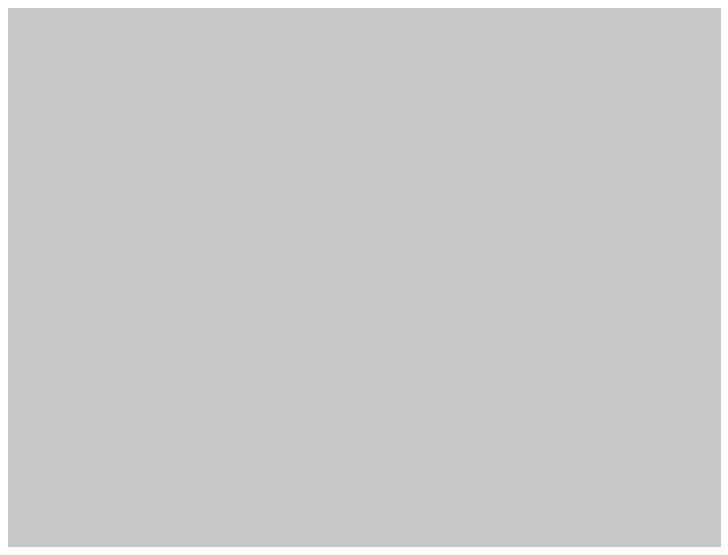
# Model space of a CAD drawing. Header units: inches. Extents: x -1551 to 2054, y 9767 to 12269.
# Drawn here: x 1548 to 1615.7, y 10030.7 to 10081.6 of the extents above; entities that cross this region are included whole.
import ezdxf

# ---------------------------------------------------------------- set-up
doc = ezdxf.new("R2010")
doc.units = ezdxf.units.IN
doc.header["$MEASUREMENT"] = 0
for name, color, linetype, lineweight in [('0-1', 7, 'Continuous', 5), ('0-2', 7, 'Continuous', 9), ('A-AREA-PATT-9', 8, 'Continuous', 9), ('A-DOOR-1', 7, 'Continuous', 9), ('A-DOOR-FRAM-1', 7, 'Continuous', 9), ('A-DOOR-GLAZ-1', 7, 'Continuous', 9)]:
    doc.layers.add(name, color=color, linetype=linetype, lineweight=lineweight)

# ---------------------------------------------------------------- blocks, each defined once
blk = doc.blocks.new('Bayer Built Door - VISTAGRANDE FLUSH - 37-1_2__ x 81-3_4__ - 1ST FLOOR-3294966-KEY PLAN - 1ST FLOOR')
at = {"layer": 'A-DOOR-1'}
for p, q in [((-16.946, 0.562), (-16.946, -0.083)), ((-16.946, 0.562), (-13.125, 0.562)), ((-13.875, 0.156), (-13.125, 0.156)), ((-13.875, -1.156), (-13.875, 0.156)), ((-13.125, 0.25), (-13.155, 0.562)), ((13.125, 0.562), (-13.125, 0.562)), ((-13.125, 0.156), (-13.125, 0.25)), ((16.946, 0.562), (13.125, 0.562)), ((13.125, 0.25), (13.155, 0.562)), ((13.125, 0.156), (13.125, 0.25)), ((13.875, 0.156), (13.125, 0.156)), ((13.875, -1.156), (13.875, 0.156)), ((16.946, 0.562), (16.946, -0.083)), ((-16.946, -0.083), (-17.562, -0.094)), ((-17.562, -0.094), (-17.562, -1.156)), ((-13.125, -0.594), (-13.875, -0.594)), ((-13.156, -0.842), (-13.125, -0.656)), ((-13.125, -0.656), (-13.125, -0.594)), ((13.125, -0.594), (13.875, -0.594)), ((13.125, -0.656), (13.125, -0.594)), ((13.156, -0.842), (13.125, -0.656)), ((16.946, -0.083), (17.562, -0.094)), ((17.562, -0.094), (17.562, -1.156)), ((-17.562, -1.156), (-13.125, -1.156)), ((-13.875, -1.094), (-13.361, -1.094)), ((-13.875, -1.156), (-13.875, -1.094)), ((-13.361, -1.094), (-13.156, -0.842)), ((13.125, -1.156), (-13.125, -1.156)), ((17.562, -1.156), (13.125, -1.156)), ((13.361, -1.094), (13.156, -0.842)), ((13.875, -1.094), (13.361, -1.094)), ((13.875, -1.156), (13.875, -1.094)), ((17.562, -1.156), (17.562, -36.281))]:
    blk.add_line(p, q, dxfattribs=at)
blk.add_arc((17.562, -1.156), 35.125, 180, 270, dxfattribs=at)
at = {"layer": 'A-DOOR-FRAM-1'}
for p, q in [((-18.75, 4.25), (-18.75, -1.625)), ((-18.75, 4.25), (-17.719, 4.25)), ((-17.719, 3.128), (-17.719, 4.25)), ((17.719, 3.128), (17.719, 4.25)), ((18.75, 4.25), (17.719, 4.25)), ((18.75, 4.25), (18.75, -1.625)), ((-20.375, 2.937), (-18.75, 2.937)), ((-17.375, 2.888), (-17.719, 3.128)), ((-17.375, 1.887), (-17.375, 2.888)), ((17.375, 2.888), (17.719, 3.128)), ((17.375, 1.887), (17.375, 2.888)), ((20.375, 2.937), (18.75, 2.937)), ((-16.688, 1.731), (-17.375, 1.887)), ((-16.688, 0.594), (-16.688, 1.731)), ((16.688, 1.731), (17.375, 1.887)), ((16.688, 0.594), (16.688, 1.731)), ((-17.719, 0.157), (-17.14, 0.157)), ((-17.719, -1.625), (-17.719, 0.157)), ((-17.14, 0.157), (-17.14, 0.594)), ((-17.14, 0.594), (-16.688, 0.594)), ((17.14, 0.594), (16.688, 0.594)), ((17.14, 0.157), (17.14, 0.594)), ((17.719, 0.157), (17.14, 0.157)), ((17.719, -1.625), (17.719, 0.157)), ((-18.375, -1.625), (-18.75, -1.625)), ((-18.75, -1.625), (-17.719, -1.625)), ((-18, -1.625), (-18.625, -1.625)), ((-18.625, -1.625), (-18.625, -4.438)), ((-18, -4.438), (-18, -1.625)), ((-18, -1.625), (18, -1.625)), ((18.75, -1.625), (17.719, -1.625)), ((18.625, -1.625), (18, -1.625)), ((18, -1.625), (18, -4.438)), ((18.625, -4.438), (18.625, -1.625)), ((-18.625, -4.438), (-18, -4.438)), ((18, -4.438), (18.625, -4.438))]:
    blk.add_line(p, q, dxfattribs=at)
at = {"layer": 'A-DOOR-GLAZ-1'}
for p, q in [((13.125, 0.156), (-13.125, 0.156)), ((-13.125, 0), (-13.875, 0)), ((-13.875, -0.438), (-13.125, -0.438)), ((-13.665, 0), (-13.665, -0.438)), ((13.125, 0), (-13.125, 0)), ((13.125, -0.438), (-13.125, -0.438)), ((13.125, -0.594), (-13.125, -0.594)), ((13.125, 0), (13.875, 0)), ((13.875, -0.438), (13.125, -0.438)), ((13.665, 0), (13.665, -0.438))]:
    blk.add_line(p, q, dxfattribs=at)
blk = doc.blocks.new('CTR - 1st Phase - Shell_rvt-1-KEY PLAN - 1ST FLOOR')
at = {"layer": '0-2', "rotation": 180}
blk.add_blockref('Bayer Built Door - VISTAGRANDE FLUSH - 37-1_2__ x 81-3_4__ - 1ST FLOOR-3294966-KEY PLAN - 1ST FLOOR', (-2330.724, 10013.277), dxfattribs=at)

msp = doc.modelspace()

# ---------------------------------------------------------------- hatches: boundary and pattern name
at = {"layer": 'A-AREA-PATT-9'}
h = msp.add_hatch(color=256, dxfattribs=at)
h.paths.add_polyline_path([(1482.452, 10367.641), (1483.69, 10368.878), (1509.146, 10343.422), (1507.908, 10342.185), (1483.732, 10366.361)], flags=0)
h.paths.add_polyline_path([(1652.806, 10014.902), (1652.806, 10017.714), (1859.331, 10017.714), (1859.331, 10247.852), (1838.518, 10247.852), (1838.518, 10275.727), (1859.331, 10275.727), (1859.331, 10411.352), (1526.163, 10411.352), (1507.908, 10393.097), (1506.538, 10394.467), (1506.096, 10394.025), (1504.903, 10395.218), (1480.419, 10370.558), (1481.524, 10369.453), (1481.082, 10369.011), (1482.452, 10367.641), (1474.582, 10359.778), (1460.946, 10373.414), (1446.406, 10373.414), (1446.406, 10017.714), (1615.306, 10017.714), (1615.431, 10017.714), (1616.056, 10017.714), (1616.056, 10014.902), (1652.056, 10014.902), (1652.056, 10017.714), (1652.681, 10017.714), (1652.681, 10014.902)], flags=0)

# ---------------------------------------------------------------- block references
at = {"layer": '0-1'}
msp.add_blockref('CTR - 1st Phase - Shell_rvt-1-KEY PLAN - 1ST FLOOR', (3964.779, 0), dxfattribs=at)

doc.saveas('drawing.dxf')
